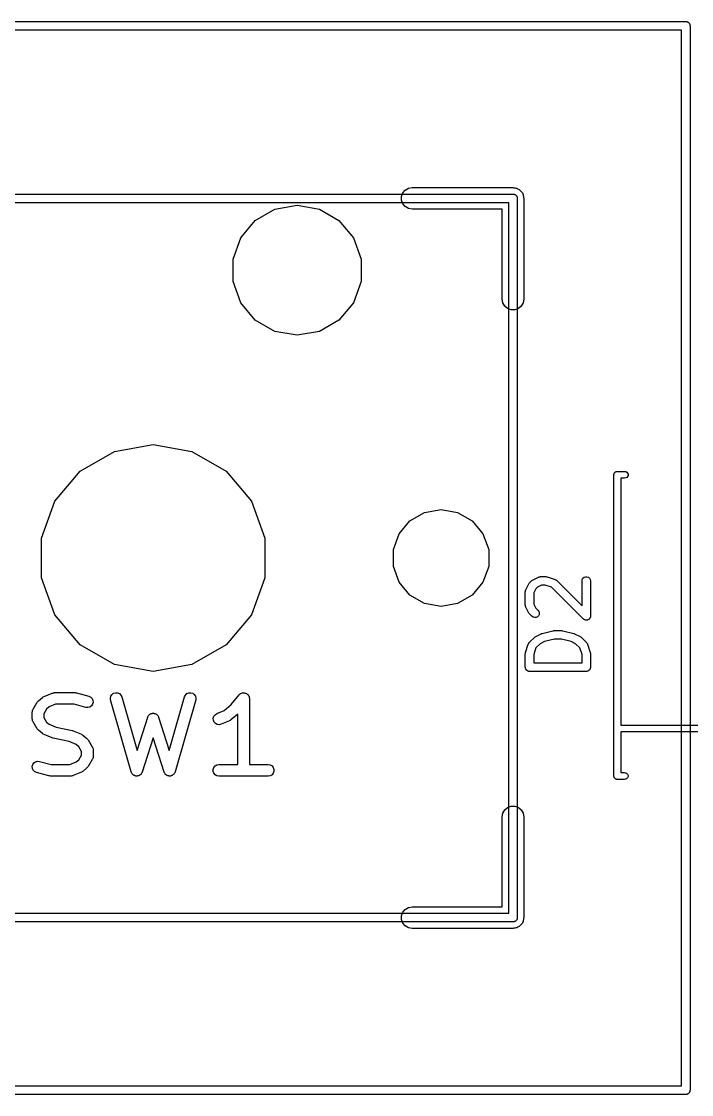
# Model space of a CAD drawing. Header units: millimetres. Extents: x 50 to 169, y 50 to 167.
# Drawn here: x 79.79 to 91.61, y 127.3 to 146.25 of the extents above; entities that cross this region are included whole.
import ezdxf

# ---------------------------------------------------------------- set-up
doc = ezdxf.new("R2010")
doc.units = ezdxf.units.MM
doc.layers.add('BLACK', color=7, linetype='Continuous')

# ---------------------------------------------------------------- blocks, each defined once
blk = doc.blocks.new('hhskb2-Cmts.User')
at = {"layer": 'BLACK'}
for p, q in [((62.65, -43.5738), (75.35, -43.5738)), ((75.35, -43.5738), (75.3566, -43.575)), ((75.3566, -43.575), (75.3632, -43.575)), ((75.3632, -43.575), (75.3695, -43.5772)), ((75.3695, -43.5772), (75.3761, -43.5784)), ((75.3761, -43.5784), (75.3818, -43.5817)), ((75.2738, -43.7262), (62.7262, -43.7262)), ((75.2738, -56.2738), (75.2738, -43.7262)), ((75.3818, -43.5817), (75.3881, -43.584)), ((75.3881, -43.584), (75.3932, -43.5883)), ((75.3932, -43.5883), (75.399, -43.5916)), ((75.399, -43.5916), (75.4033, -43.5967)), ((75.4033, -43.5967), (75.4084, -43.601)), ((75.4084, -43.601), (75.4117, -43.6068)), ((75.4117, -43.6068), (75.416, -43.6119)), ((75.416, -43.6119), (75.4183, -43.6182)), ((75.4183, -43.6182), (75.4216, -43.6239)), ((75.4216, -43.6239), (75.4228, -43.6305)), ((75.4228, -43.6305), (75.425, -43.6368)), ((75.425, -43.6368), (75.425, -43.6434)), ((75.425, -43.6434), (75.4262, -43.65)), ((75.4262, -43.65), (75.4262, -56.35)), ((62.7262, -56.2738), (75.2738, -56.2738)), ((75.35, -56.4262), (62.65, -56.4262)), ((75.3566, -56.425), (75.35, -56.4262)), ((75.3632, -56.425), (75.3566, -56.425)), ((75.3695, -56.4228), (75.3632, -56.425)), ((75.3761, -56.4216), (75.3695, -56.4228)), ((75.3818, -56.4183), (75.3761, -56.4216)), ((75.3881, -56.416), (75.3818, -56.4183)), ((75.3932, -56.4117), (75.3881, -56.416)), ((75.399, -56.4084), (75.3932, -56.4117)), ((75.4033, -56.4033), (75.399, -56.4084)), ((75.4084, -56.399), (75.4033, -56.4033)), ((75.4117, -56.3932), (75.4084, -56.399)), ((75.416, -56.3881), (75.4117, -56.3932)), ((75.4183, -56.3818), (75.416, -56.3881)), ((75.4216, -56.3761), (75.4183, -56.3818)), ((75.4228, -56.3695), (75.4216, -56.3761)), ((75.425, -56.3632), (75.4228, -56.3695)), ((75.4262, -56.35), (75.425, -56.3566)), ((75.425, -56.3566), (75.425, -56.3632))]:
    blk.add_line(p, q, dxfattribs=at)
blk = doc.blocks.new('hhskb2-Dwgs.User')
at = {"layer": 'BLACK'}
for p, q in [((59.602, -40.5258), (78.398, -40.5258)), ((78.398, -40.5258), (78.4046, -40.527)), ((78.4046, -40.527), (78.4112, -40.527)), ((78.4112, -40.527), (78.4175, -40.5292)), ((78.4175, -40.5292), (78.4241, -40.5304)), ((78.4241, -40.5304), (78.4298, -40.5337)), ((78.4298, -40.5337), (78.4361, -40.536)), ((78.4361, -40.536), (78.4412, -40.5403)), ((78.4412, -40.5403), (78.447, -40.5436)), ((78.447, -40.5436), (78.4513, -40.5487)), ((78.4513, -40.5487), (78.4564, -40.553)), ((78.3218, -40.6782), (59.6782, -40.6782)), ((78.3218, -59.3218), (78.3218, -40.6782)), ((78.4564, -40.553), (78.4597, -40.5588)), ((78.4597, -40.5588), (78.464, -40.5639)), ((78.464, -40.5639), (78.4663, -40.5702)), ((78.4663, -40.5702), (78.4696, -40.5759)), ((78.4696, -40.5759), (78.4708, -40.5825)), ((78.4708, -40.5825), (78.473, -40.5888)), ((78.473, -40.5888), (78.473, -40.5954)), ((78.473, -40.5954), (78.4742, -40.602)), ((78.4742, -40.602), (78.4742, -59.398)), ((78.398, -59.4742), (59.602, -59.4742)), ((59.6782, -59.3218), (78.3218, -59.3218)), ((78.4046, -59.473), (78.398, -59.4742)), ((78.4112, -59.473), (78.4046, -59.473)), ((78.4175, -59.4708), (78.4112, -59.473)), ((78.4241, -59.4696), (78.4175, -59.4708)), ((78.4298, -59.4663), (78.4241, -59.4696)), ((78.4361, -59.464), (78.4298, -59.4663)), ((78.4412, -59.4597), (78.4361, -59.464)), ((78.447, -59.4564), (78.4412, -59.4597)), ((78.4513, -59.4513), (78.447, -59.4564)), ((78.4564, -59.447), (78.4513, -59.4513)), ((78.4597, -59.4412), (78.4564, -59.447)), ((78.464, -59.4361), (78.4597, -59.4412)), ((78.4663, -59.4298), (78.464, -59.4361)), ((78.4696, -59.4241), (78.4663, -59.4298)), ((78.4708, -59.4175), (78.4696, -59.4241)), ((78.473, -59.4112), (78.4708, -59.4175)), ((78.4742, -59.398), (78.473, -59.4046)), ((78.473, -59.4046), (78.473, -59.4112))]:
    blk.add_line(p, q, dxfattribs=at)
blk = doc.blocks.new('hhskb2-F.SilkS')
at = {"layer": 'BLACK'}
for p, q in [((73.3844, -43.6169), (73.407, -43.5547)), ((73.407, -43.5547), (73.4495, -43.5041)), ((73.4495, -43.5041), (73.5068, -43.471)), ((73.5068, -43.471), (73.572, -43.4595)), ((73.572, -43.4595), (75.35, -43.4595)), ((75.35, -43.4595), (75.3664, -43.4624)), ((75.3664, -43.4624), (75.3831, -43.4624)), ((75.3831, -43.4624), (75.3987, -43.4681)), ((75.3987, -43.4681), (75.4152, -43.471)), ((75.4152, -43.471), (75.4296, -43.4793)), ((75.4296, -43.4793), (75.4453, -43.485)), ((75.4453, -43.485), (75.458, -43.4957)), ((75.458, -43.4957), (75.4725, -43.5041)), ((75.4725, -43.5041), (75.4832, -43.5168)), ((75.4832, -43.5168), (75.4959, -43.5275)), ((75.4959, -43.5275), (75.5043, -43.542)), ((75.5043, -43.542), (75.515, -43.5547)), ((75.515, -43.5547), (75.5207, -43.5704)), ((75.5207, -43.5704), (75.529, -43.5848)), ((73.3844, -43.6831), (73.3844, -43.6169)), ((73.407, -43.7452), (73.3844, -43.6831)), ((73.4495, -43.7959), (73.407, -43.7452)), ((75.529, -43.5848), (75.5319, -43.6013)), ((75.5319, -43.6013), (75.5376, -43.6169)), ((75.5376, -43.6169), (75.5376, -43.6336)), ((75.5376, -43.6336), (75.5405, -43.65)), ((75.5405, -43.65), (75.5405, -45.428)), ((70.8025, -44.0411), (71.1476, -43.8418)), ((71.1476, -43.8418), (71.54, -43.7726)), ((71.54, -43.7726), (71.9324, -43.8418)), ((71.9324, -43.8418), (72.2775, -44.0411)), ((73.5068, -43.829), (73.4495, -43.7959)), ((73.572, -43.8405), (73.5068, -43.829)), ((75.1595, -43.8405), (73.572, -43.8405)), ((75.1595, -45.428), (75.1595, -43.8405)), ((70.5464, -44.3463), (70.8025, -44.0411)), ((72.2775, -44.0411), (72.5336, -44.3463)), ((70.4101, -44.7208), (70.5464, -44.3463)), ((72.5336, -44.3463), (72.6699, -44.7208)), ((70.4101, -45.1192), (70.4101, -44.7208)), ((72.6699, -44.7208), (72.6699, -45.1192)), ((70.5464, -45.4937), (70.4101, -45.1192)), ((72.6699, -45.1192), (72.5336, -45.4937)), ((75.171, -45.4932), (75.1595, -45.428)), ((75.5405, -45.428), (75.529, -45.4932)), ((70.8025, -45.7989), (70.5464, -45.4937)), ((72.5336, -45.4937), (72.2775, -45.7989)), ((75.2041, -45.5505), (75.171, -45.4932)), ((75.2548, -45.593), (75.2041, -45.5505)), ((75.3169, -45.6156), (75.2548, -45.593)), ((75.3831, -45.6156), (75.3169, -45.6156)), ((75.4453, -45.593), (75.3831, -45.6156)), ((75.4959, -45.5505), (75.4453, -45.593)), ((75.529, -45.4932), (75.4959, -45.5505)), ((71.1476, -45.9982), (70.8025, -45.7989)), ((72.2775, -45.7989), (71.9324, -45.9982)), ((71.54, -46.0674), (71.1476, -45.9982)), ((71.9324, -45.9982), (71.54, -46.0674)), ((67.7134, -48.4667), (68.3154, -48.1192)), ((68.3154, -48.1192), (69, -47.9985)), ((69, -47.9985), (69.6846, -48.1192)), ((69.6846, -48.1192), (70.2865, -48.4667)), ((67.2666, -48.9992), (67.7134, -48.4667)), ((70.2865, -48.4667), (70.7334, -48.9992)), ((77.1336, -48.5095), (77.1362, -48.5049)), ((77.1362, -48.5049), (77.138, -48.5)), ((77.138, -48.5), (77.1414, -48.496)), ((77.1414, -48.496), (77.144, -48.4914)), ((77.144, -48.4914), (77.1481, -48.4881)), ((77.1481, -48.4881), (77.1514, -48.484)), ((77.1514, -48.484), (77.156, -48.4814)), ((77.156, -48.4814), (77.16, -48.478)), ((77.16, -48.478), (77.1649, -48.4762)), ((77.1649, -48.4762), (77.1695, -48.4736)), ((77.1695, -48.4736), (77.1747, -48.4727)), ((77.1747, -48.4727), (77.1796, -48.4709)), ((77.1796, -48.4709), (77.1848, -48.4709)), ((77.1848, -48.4709), (77.19, -48.47)), ((77.19, -48.47), (77.32, -48.47)), ((77.32, -48.47), (77.3405, -48.4736)), ((77.3405, -48.4736), (77.3586, -48.484)), ((77.3586, -48.484), (77.372, -48.5)), ((77.372, -48.5), (77.3791, -48.5196)), ((77.13, -48.53), (77.1309, -48.5248)), ((77.13, -53.85), (77.13, -48.53)), ((77.1309, -48.5196), (77.1327, -48.5147)), ((77.1309, -48.5248), (77.1309, -48.5196)), ((77.1327, -48.5147), (77.1336, -48.5095)), ((77.32, -48.59), (77.25, -48.59)), ((77.25, -48.59), (77.25, -52.95)), ((77.3405, -48.5864), (77.32, -48.59)), ((77.3586, -48.576), (77.3405, -48.5864)), ((77.372, -48.56), (77.3586, -48.576)), ((77.3791, -48.5404), (77.372, -48.56)), ((77.3791, -48.5196), (77.3791, -48.5404)), ((67.0289, -49.6524), (67.2666, -48.9992)), ((70.7334, -48.9992), (70.9711, -49.6524)), ((73.531, -49.3457), (73.7879, -49.1974)), ((73.7879, -49.1974), (74.08, -49.1458)), ((74.08, -49.1458), (74.3721, -49.1974)), ((74.3721, -49.1974), (74.629, -49.3457)), ((73.3403, -49.5729), (73.531, -49.3457)), ((74.629, -49.3457), (74.8197, -49.5729)), ((73.2388, -49.8517), (73.3403, -49.5729)), ((74.8197, -49.5729), (74.9212, -49.8517)), ((67.0289, -50.3476), (67.0289, -49.6524)), ((70.9711, -49.6524), (70.9711, -50.3476)), ((73.2388, -50.1483), (73.2388, -49.8517)), ((74.9212, -49.8517), (74.9212, -50.1483)), ((73.3403, -50.4271), (73.2388, -50.1483)), ((74.9212, -50.1483), (74.8197, -50.4271)), ((67.2666, -51.0008), (67.0289, -50.3476)), ((70.9711, -50.3476), (70.7334, -51.0008)), ((75.637, -50.4465), (75.6846, -50.3989)), ((75.6846, -50.3989), (75.6944, -50.392)), ((75.6944, -50.392), (75.7041, -50.3848)), ((75.7041, -50.3848), (75.7993, -50.3372)), ((75.7993, -50.3372), (75.8035, -50.336)), ((75.8035, -50.336), (75.8072, -50.3338)), ((75.8072, -50.3338), (75.8159, -50.3323)), ((75.8159, -50.3323), (75.8243, -50.3298)), ((75.8243, -50.3298), (75.8286, -50.33)), ((75.8286, -50.33), (75.8329, -50.3293)), ((75.8329, -50.3293), (75.9281, -50.3293)), ((75.9281, -50.3293), (75.9399, -50.3314)), ((75.9399, -50.3314), (75.9518, -50.3331)), ((75.9518, -50.3331), (76.0947, -50.3808)), ((76.0947, -50.3808), (76.0985, -50.3828)), ((76.0985, -50.3828), (76.1026, -50.3839)), ((76.1026, -50.3839), (76.1098, -50.389)), ((76.1098, -50.389), (76.1176, -50.3932)), ((76.1176, -50.3932), (76.1204, -50.3964)), ((76.1204, -50.3964), (76.124, -50.3989)), ((76.124, -50.3989), (76.5674, -50.8423)), ((76.5674, -50.4043), (76.5719, -50.3786)), ((76.5719, -50.3786), (76.5849, -50.3561)), ((76.5849, -50.3561), (76.6049, -50.3393)), ((76.6049, -50.3393), (76.6294, -50.3304)), ((76.6294, -50.3304), (76.6554, -50.3304)), ((76.6554, -50.3304), (76.6799, -50.3393)), ((76.6799, -50.3393), (76.6998, -50.3561)), ((76.6998, -50.3561), (76.7129, -50.3786)), ((76.7129, -50.3786), (76.7174, -50.4043)), ((73.531, -50.6543), (73.3403, -50.4271)), ((74.8197, -50.4271), (74.629, -50.6543)), ((75.5674, -50.5948), (75.5681, -50.5905)), ((75.5679, -50.5862), (75.5704, -50.5778)), ((75.5681, -50.5905), (75.5679, -50.5862)), ((75.5704, -50.5778), (75.5719, -50.5691)), ((75.5719, -50.5691), (75.5741, -50.5654)), ((75.5741, -50.5654), (75.5753, -50.5612)), ((75.5753, -50.5612), (75.6229, -50.466)), ((75.6229, -50.466), (75.6301, -50.4563)), ((75.6301, -50.4563), (75.637, -50.4465)), ((75.7516, -50.5439), (75.7174, -50.6125)), ((75.782, -50.5135), (75.7516, -50.5439)), ((75.8506, -50.4793), (75.782, -50.5135)), ((75.9159, -50.4793), (75.8506, -50.4793)), ((76.0304, -50.5175), (75.9159, -50.4793)), ((76.5893, -51.0764), (76.0304, -50.5175)), ((76.5674, -50.8423), (76.5674, -50.4043)), ((76.7174, -50.4043), (76.7174, -51.0233)), ((73.7879, -50.8026), (73.531, -50.6543)), ((74.629, -50.6543), (74.3721, -50.8026)), ((75.5674, -50.8329), (75.5674, -50.5948)), ((75.7174, -50.6125), (75.7174, -50.8152)), ((74.08, -50.8541), (73.7879, -50.8026)), ((74.3721, -50.8026), (74.08, -50.8541)), ((75.5681, -50.8371), (75.5674, -50.8329)), ((75.5679, -50.8414), (75.5681, -50.8371)), ((75.5704, -50.8499), (75.5679, -50.8414)), ((75.5719, -50.8585), (75.5704, -50.8499)), ((75.5741, -50.8623), (75.5719, -50.8585)), ((75.5753, -50.8664), (75.5741, -50.8623)), ((75.6229, -50.9616), (75.5753, -50.8664)), ((75.6301, -50.9713), (75.6229, -50.9616)), ((75.7174, -50.8152), (75.7516, -50.8837)), ((75.7516, -50.8837), (75.7907, -50.9227)), ((75.7907, -50.9227), (75.8056, -50.944)), ((75.8056, -50.944), (75.8123, -50.9692)), ((75.8123, -50.9692), (75.8101, -50.9951)), ((67.7134, -51.5332), (67.2666, -51.0008)), ((70.7334, -51.0008), (70.2865, -51.5332)), ((75.637, -50.9811), (75.6301, -50.9713)), ((75.6846, -51.0287), (75.637, -50.9811)), ((75.7059, -51.0437), (75.6846, -51.0287)), ((75.7311, -51.0504), (75.7059, -51.0437)), ((75.757, -51.0482), (75.7311, -51.0504)), ((75.7806, -51.0372), (75.757, -51.0482)), ((75.7991, -51.0187), (75.7806, -51.0372)), ((75.8101, -50.9951), (75.7991, -51.0187)), ((76.5974, -51.082), (76.5893, -51.0764)), ((76.6049, -51.0883), (76.5974, -51.082)), ((76.608, -51.0894), (76.6049, -51.0883)), ((76.6107, -51.0913), (76.608, -51.0894)), ((76.6202, -51.0938), (76.6107, -51.0913)), ((76.6294, -51.0972), (76.6202, -51.0938)), ((76.6327, -51.0972), (76.6294, -51.0972)), ((76.6358, -51.098), (76.6327, -51.0972)), ((76.6456, -51.0972), (76.6358, -51.098)), ((76.6554, -51.0972), (76.6456, -51.0972)), ((76.6585, -51.0961), (76.6554, -51.0972)), ((76.6618, -51.0958), (76.6585, -51.0961)), ((76.6707, -51.0916), (76.6618, -51.0958)), ((76.6799, -51.0883), (76.6707, -51.0916)), ((76.6824, -51.0862), (76.6799, -51.0883)), ((76.6854, -51.0848), (76.6824, -51.0862)), ((76.6923, -51.0778), (76.6854, -51.0848)), ((76.6998, -51.0715), (76.6923, -51.0778)), ((76.7015, -51.0687), (76.6998, -51.0715)), ((76.7038, -51.0664), (76.7015, -51.0687)), ((76.708, -51.0575), (76.7038, -51.0664)), ((76.7129, -51.049), (76.708, -51.0575)), ((76.7134, -51.0457), (76.7129, -51.049)), ((76.7148, -51.0427), (76.7134, -51.0457)), ((76.7157, -51.033), (76.7148, -51.0427)), ((76.7174, -51.0233), (76.7157, -51.033)), ((75.7517, -51.3848), (75.8469, -51.3372)), ((75.8469, -51.3372), (75.8548, -51.3349)), ((75.8548, -51.3349), (75.8623, -51.3315)), ((75.8623, -51.3315), (76.0528, -51.2839)), ((76.0528, -51.2839), (76.0619, -51.2833)), ((76.0619, -51.2833), (76.071, -51.2817)), ((76.071, -51.2817), (76.2138, -51.2817)), ((76.2138, -51.2817), (76.2228, -51.2833)), ((76.2228, -51.2833), (76.232, -51.2839)), ((76.232, -51.2839), (76.4225, -51.3315)), ((76.4225, -51.3315), (76.43, -51.3349)), ((76.43, -51.3349), (76.4378, -51.3372)), ((76.4378, -51.3372), (76.5331, -51.3848)), ((68.3154, -51.8808), (67.7134, -51.5332)), ((70.2865, -51.5332), (69.6846, -51.8808)), ((75.5712, -51.6663), (75.6188, -51.5234)), ((75.6188, -51.5234), (75.6209, -51.5196)), ((75.6209, -51.5196), (75.622, -51.5154)), ((75.622, -51.5154), (75.6271, -51.5082)), ((75.6271, -51.5082), (75.6313, -51.5005)), ((75.6313, -51.5005), (75.6345, -51.4977)), ((75.6345, -51.4977), (75.637, -51.4941)), ((75.637, -51.4941), (75.7322, -51.3989)), ((75.7322, -51.3989), (75.742, -51.392)), ((75.742, -51.392), (75.7517, -51.3848)), ((75.8297, -51.5135), (75.7556, -51.5877)), ((75.9067, -51.475), (75.8297, -51.5135)), ((76.0802, -51.4317), (75.9067, -51.475)), ((76.2046, -51.4317), (76.0802, -51.4317)), ((76.3781, -51.475), (76.2046, -51.4317)), ((76.4551, -51.5135), (76.3781, -51.475)), ((76.5292, -51.5877), (76.4551, -51.5135)), ((76.5331, -51.3848), (76.5427, -51.392)), ((76.5427, -51.392), (76.5526, -51.3989)), ((76.5526, -51.3989), (76.6478, -51.4941)), ((76.6478, -51.4941), (76.6503, -51.4977)), ((76.6503, -51.4977), (76.6535, -51.5005)), ((76.6535, -51.5005), (76.6577, -51.5082)), ((76.6577, -51.5082), (76.6627, -51.5154)), ((76.6627, -51.5154), (76.6639, -51.5196)), ((76.6639, -51.5196), (76.6659, -51.5234)), ((76.6659, -51.5234), (76.7135, -51.6663)), ((75.5674, -51.69), (75.5695, -51.6782)), ((75.5674, -51.9281), (75.5674, -51.69)), ((75.5695, -51.6782), (75.5712, -51.6663)), ((75.7556, -51.5877), (75.7174, -51.7022)), ((75.7174, -51.7022), (75.7174, -51.8531)), ((76.5674, -51.7022), (76.5292, -51.5877)), ((76.5674, -51.8531), (76.5674, -51.7022)), ((76.7135, -51.6663), (76.7153, -51.6782)), ((76.7153, -51.6782), (76.7174, -51.69)), ((76.7174, -51.69), (76.7174, -51.9281)), ((69, -52.0015), (68.3154, -51.8808)), ((69.6846, -51.8808), (69, -52.0015)), ((75.7174, -51.8531), (76.5674, -51.8531)), ((75.5685, -51.9346), (75.5674, -51.9281)), ((75.5685, -51.9411), (75.5685, -51.9346)), ((75.5708, -51.9473), (75.5685, -51.9411)), ((75.5719, -51.9537), (75.5708, -51.9473)), ((75.5752, -51.9594), (75.5719, -51.9537)), ((75.5774, -51.9656), (75.5752, -51.9594)), ((75.5816, -51.9706), (75.5774, -51.9656)), ((75.5849, -51.9763), (75.5816, -51.9706)), ((75.59, -51.9805), (75.5849, -51.9763)), ((75.5942, -51.9855), (75.59, -51.9805)), ((75.5999, -51.9888), (75.5942, -51.9855)), ((75.6049, -51.993), (75.5999, -51.9888)), ((75.611, -51.9953), (75.6049, -51.993)), ((75.6167, -51.9986), (75.611, -51.9953)), ((75.6232, -51.9997), (75.6167, -51.9986)), ((75.6294, -52.002), (75.6232, -51.9997)), ((75.6359, -52.002), (75.6294, -52.002)), ((75.6424, -52.0031), (75.6359, -52.002)), ((76.6424, -52.0031), (75.6424, -52.0031)), ((76.6488, -52.002), (76.6424, -52.0031)), ((76.6554, -52.002), (76.6488, -52.002)), ((76.6616, -51.9997), (76.6554, -52.002)), ((76.668, -51.9986), (76.6616, -51.9997)), ((76.6737, -51.9953), (76.668, -51.9986)), ((76.6799, -51.993), (76.6737, -51.9953)), ((76.6849, -51.9888), (76.6799, -51.993)), ((76.6906, -51.9855), (76.6849, -51.9888)), ((76.6948, -51.9805), (76.6906, -51.9855)), ((76.6998, -51.9763), (76.6948, -51.9805)), ((76.7031, -51.9706), (76.6998, -51.9763)), ((76.7073, -51.9656), (76.7031, -51.9706)), ((76.7096, -51.9594), (76.7073, -51.9656)), ((76.7129, -51.9537), (76.7096, -51.9594)), ((76.714, -51.9473), (76.7129, -51.9537)), ((76.7162, -51.9411), (76.714, -51.9473)), ((76.7174, -51.9281), (76.7162, -51.9346)), ((76.7162, -51.9346), (76.7162, -51.9411)), ((66.9755, -52.5224), (67.0481, -52.4619)), ((67.0481, -52.4619), (67.0613, -52.4544)), ((67.0613, -52.4544), (67.0741, -52.4462)), ((67.0741, -52.4462), (67.2192, -52.3857)), ((67.2192, -52.3857), (67.2215, -52.3852)), ((67.2215, -52.3852), (67.2235, -52.3841)), ((67.2235, -52.3841), (67.2387, -52.3814)), ((67.2387, -52.3814), (67.2536, -52.378)), ((67.2536, -52.378), (67.256, -52.3783)), ((67.256, -52.3783), (67.2583, -52.3779)), ((67.2583, -52.3779), (67.6211, -52.3779)), ((67.6211, -52.3779), (67.6347, -52.3803)), ((67.6347, -52.3803), (67.6483, -52.3816)), ((67.6483, -52.3816), (67.866, -52.4421)), ((67.866, -52.4421), (67.8979, -52.4573)), ((67.8979, -52.4573), (67.9226, -52.4825)), ((67.9226, -52.4825), (67.9372, -52.5146)), ((68.2455, -52.4723), (68.2541, -52.4381)), ((68.2492, -52.5074), (68.2455, -52.4723)), ((68.2541, -52.4381), (68.2738, -52.4089)), ((68.2738, -52.4089), (68.3024, -52.3882)), ((68.3024, -52.3882), (68.3363, -52.3785)), ((68.3363, -52.3785), (68.3715, -52.381)), ((68.3715, -52.381), (68.4038, -52.3953)), ((68.4038, -52.3953), (68.4291, -52.4199)), ((68.4291, -52.4199), (68.4445, -52.4516)), ((68.4445, -52.4516), (68.7152, -53.399)), ((69.2848, -53.399), (69.5555, -52.4516)), ((69.5555, -52.4516), (69.5709, -52.4199)), ((69.5709, -52.4199), (69.5962, -52.3953)), ((69.5962, -52.3953), (69.6285, -52.381)), ((69.6285, -52.381), (69.6637, -52.3785)), ((69.6637, -52.3785), (69.6976, -52.3882)), ((69.6976, -52.3882), (69.7262, -52.4089)), ((69.7262, -52.4089), (69.7459, -52.4381)), ((69.7459, -52.4381), (69.7545, -52.4723)), ((69.7545, -52.4723), (69.7508, -52.5074)), ((70.3785, -52.5895), (70.5172, -52.4161)), ((70.5172, -52.4161), (70.5181, -52.4153)), ((70.5181, -52.4153), (70.5187, -52.4142)), ((70.5187, -52.4142), (70.5313, -52.4036)), ((70.5313, -52.4036), (70.5437, -52.3927)), ((70.5437, -52.3927), (70.5448, -52.3923)), ((70.5448, -52.3923), (70.5458, -52.3915)), ((70.5458, -52.3915), (70.5612, -52.3859)), ((70.5612, -52.3859), (70.5766, -52.3799)), ((70.5766, -52.3799), (70.5778, -52.3799)), ((70.5778, -52.3799), (70.5789, -52.3795)), ((70.5789, -52.3795), (70.5954, -52.3795)), ((70.5954, -52.3795), (70.6119, -52.3791)), ((70.6119, -52.3791), (70.613, -52.3795)), ((70.613, -52.3795), (70.6142, -52.3795)), ((70.6142, -52.3795), (70.6297, -52.3851)), ((70.6297, -52.3851), (70.6453, -52.3904)), ((70.6453, -52.3904), (70.6462, -52.3911)), ((70.6462, -52.3911), (70.6474, -52.3915)), ((70.6474, -52.3915), (70.66, -52.4021)), ((70.66, -52.4021), (70.6729, -52.4124)), ((70.6729, -52.4124), (70.6735, -52.4134)), ((70.6735, -52.4134), (70.6744, -52.4142)), ((70.6744, -52.4142), (70.6826, -52.4285)), ((70.6826, -52.4285), (70.6912, -52.4426)), ((70.6912, -52.4426), (70.6914, -52.4437)), ((70.6914, -52.4437), (70.692, -52.4448)), ((70.692, -52.4448), (70.6949, -52.461)), ((70.6949, -52.461), (70.6981, -52.4771)), ((70.6981, -52.4771), (70.698, -52.4783)), ((70.698, -52.4783), (70.6982, -52.4795)), ((70.6982, -52.4795), (70.6982, -53.6479)), ((66.8774, -52.6782), (66.8809, -52.6692)), ((66.8809, -52.6692), (66.9535, -52.5482)), ((66.9535, -52.5482), (66.9646, -52.5354)), ((66.9646, -52.5354), (66.9755, -52.5224)), ((67.1188, -52.6675), (67.0696, -52.7496)), ((67.1664, -52.6279), (67.1188, -52.6675)), ((67.2786, -52.5811), (67.1664, -52.6279)), ((67.6073, -52.5811), (67.2786, -52.5811)), ((67.8117, -52.6379), (67.6073, -52.5811)), ((67.8468, -52.6413), (67.8117, -52.6379)), ((67.8809, -52.6325), (67.8468, -52.6413)), ((67.91, -52.6125), (67.8809, -52.6325)), ((67.9305, -52.5838), (67.91, -52.6125)), ((67.94, -52.5498), (67.9305, -52.5838)), ((67.9372, -52.5146), (67.94, -52.5498)), ((68.612, -53.7774), (68.2492, -52.5074)), ((69.7508, -52.5074), (69.388, -53.7774)), ((70.253, -52.694), (70.3785, -52.5895)), ((66.8664, -52.7214), (66.8681, -52.7118)), ((66.8664, -52.8424), (66.8664, -52.7214)), ((66.8681, -52.852), (66.8664, -52.8424)), ((66.8681, -52.7118), (66.8683, -52.7021)), ((66.8683, -52.8617), (66.8681, -52.852)), ((66.8683, -52.7021), (66.8711, -52.6946)), ((66.8711, -52.8692), (66.8683, -52.8617)), ((66.8711, -52.6946), (66.8725, -52.6867)), ((66.8725, -52.6867), (66.8774, -52.6782)), ((67.0696, -52.7496), (67.0696, -52.8142)), ((67.0696, -52.8142), (67.1188, -52.8963)), ((68.7152, -53.399), (68.9032, -52.8114)), ((68.9032, -52.8114), (68.9051, -52.8078)), ((68.9051, -52.8078), (68.906, -52.8039)), ((68.906, -52.8039), (68.9133, -52.7923)), ((68.9133, -52.7923), (68.9197, -52.7802)), ((68.9197, -52.7802), (68.9226, -52.7775)), ((68.9226, -52.7775), (68.9248, -52.7741)), ((68.9248, -52.7741), (68.9356, -52.7657)), ((68.9356, -52.7657), (68.9458, -52.7565)), ((68.9458, -52.7565), (68.9495, -52.7549)), ((68.9495, -52.7549), (68.9527, -52.7525)), ((68.9527, -52.7525), (68.9658, -52.7483)), ((68.9658, -52.7483), (68.9784, -52.7431)), ((68.9784, -52.7431), (68.9825, -52.7429)), ((68.9825, -52.7429), (68.9863, -52.7417)), ((68.9863, -52.7417), (69, -52.7422)), ((69, -52.7422), (69.0137, -52.7417)), ((69.0137, -52.7417), (69.0175, -52.7429)), ((69.0175, -52.7429), (69.0216, -52.7431)), ((69.0216, -52.7431), (69.0343, -52.7483)), ((69.0343, -52.7483), (69.0473, -52.7525)), ((69.0473, -52.7525), (69.0505, -52.7549)), ((69.0505, -52.7549), (69.0542, -52.7565)), ((69.0542, -52.7565), (69.0644, -52.7657)), ((69.0644, -52.7657), (69.0752, -52.7741)), ((69.0752, -52.7741), (69.0774, -52.7775)), ((69.0774, -52.7775), (69.0803, -52.7802)), ((69.0803, -52.7802), (69.0867, -52.7923)), ((69.0867, -52.7923), (69.094, -52.8039)), ((69.094, -52.8039), (69.0949, -52.8078)), ((69.0949, -52.8078), (69.0968, -52.8114)), ((69.0968, -52.8114), (69.2848, -53.399)), ((70.0604, -52.8293), (70.0709, -52.7957)), ((70.062, -52.8646), (70.0604, -52.8293)), ((70.0756, -52.8971), (70.062, -52.8646)), ((70.0709, -52.7957), (70.0923, -52.7676)), ((70.0923, -52.7676), (70.1221, -52.7486)), ((70.1221, -52.7486), (70.253, -52.694)), ((70.3713, -52.86), (70.3582, -52.8675)), ((70.495, -52.7569), (70.3713, -52.86)), ((70.495, -53.6479), (70.495, -52.7569)), ((66.8725, -52.8771), (66.8711, -52.8692)), ((66.8774, -52.8856), (66.8725, -52.8771)), ((66.8809, -52.8947), (66.8774, -52.8856)), ((66.9535, -53.0156), (66.8809, -52.8947)), ((66.9646, -53.0284), (66.9535, -53.0156)), ((66.9755, -53.0414), (66.9646, -53.0284)), ((67.0481, -53.1019), (66.9755, -53.0414)), ((67.1188, -52.8963), (67.1664, -52.9359)), ((67.1664, -52.9359), (67.2885, -52.9868)), ((67.2885, -52.9868), (67.5693, -53.0453)), ((67.5693, -53.0453), (67.5782, -53.0489)), ((67.5782, -53.0489), (67.5876, -53.051)), ((67.5876, -53.051), (67.7328, -53.1115)), ((70.0995, -52.9231), (70.0756, -52.8971)), ((70.1308, -52.9393), (70.0995, -52.9231)), ((70.1658, -52.9439), (70.1308, -52.9393)), ((70.2002, -52.9362), (70.1658, -52.9439)), ((70.3454, -52.8757), (70.2002, -52.9362)), ((70.3582, -52.8675), (70.3454, -52.8757)), ((77.25, -52.95), (79.95, -52.95)), ((67.0613, -53.1094), (67.0481, -53.1019)), ((67.0741, -53.1176), (67.0613, -53.1094)), ((67.2192, -53.1781), (67.0741, -53.1176)), ((67.2286, -53.1802), (67.2192, -53.1781)), ((67.2376, -53.1837), (67.2286, -53.1802)), ((67.5184, -53.2423), (67.2376, -53.1837)), ((67.6405, -53.2931), (67.5184, -53.2423)), ((67.7328, -53.1115), (67.7456, -53.1196)), ((67.7456, -53.1196), (67.7588, -53.1272)), ((67.7588, -53.1272), (67.8313, -53.1877)), ((67.8313, -53.1877), (67.8423, -53.2006)), ((67.8423, -53.2006), (67.8534, -53.2134)), ((67.8534, -53.2134), (67.926, -53.3344)), ((69, -53.1757), (68.8065, -53.7805)), ((69.1935, -53.7805), (69, -53.1757)), ((79.95, -53.07), (77.25, -53.07)), ((77.25, -53.07), (77.25, -53.79)), ((67.688, -53.3327), (67.6405, -53.2931)), ((67.7373, -53.4148), (67.688, -53.3327)), ((67.7373, -53.4795), (67.7373, -53.4148)), ((67.926, -53.3344), (67.9295, -53.3435)), ((67.9295, -53.3435), (67.9343, -53.3519)), ((67.9343, -53.3519), (67.9357, -53.3598)), ((67.9357, -53.3598), (67.9386, -53.3673)), ((67.9386, -53.3673), (67.9388, -53.3771)), ((67.9388, -53.3771), (67.9405, -53.3867)), ((67.9405, -53.3867), (67.9405, -53.5076)), ((66.8763, -53.6453), (66.8968, -53.6166)), ((66.8968, -53.6166), (66.9259, -53.5966)), ((66.9259, -53.5966), (66.9601, -53.5878)), ((66.9601, -53.5878), (66.9952, -53.5912)), ((66.9952, -53.5912), (67.1996, -53.6479)), ((67.5282, -53.6479), (67.6405, -53.6012)), ((67.6405, -53.6012), (67.688, -53.5615)), ((67.688, -53.5615), (67.7373, -53.4795)), ((67.926, -53.5599), (67.8534, -53.6808)), ((67.9295, -53.5508), (67.926, -53.5599)), ((67.9343, -53.5424), (67.9295, -53.5508)), ((67.9357, -53.5344), (67.9343, -53.5424)), ((67.9386, -53.5269), (67.9357, -53.5344)), ((67.9388, -53.5172), (67.9386, -53.5269)), ((67.9405, -53.5076), (67.9388, -53.5172)), ((66.8669, -53.6793), (66.8763, -53.6453)), ((66.8696, -53.7144), (66.8669, -53.6793)), ((66.8842, -53.7466), (66.8696, -53.7144)), ((66.909, -53.7717), (66.8842, -53.7466)), ((66.9408, -53.7869), (66.909, -53.7717)), ((67.1585, -53.8474), (66.9408, -53.7869)), ((67.1996, -53.6479), (67.5282, -53.6479)), ((67.7328, -53.7828), (67.5876, -53.8433)), ((67.7456, -53.7746), (67.7328, -53.7828)), ((67.7588, -53.7671), (67.7456, -53.7746)), ((67.8313, -53.7066), (67.7588, -53.7671)), ((67.8423, -53.6937), (67.8313, -53.7066)), ((67.8534, -53.6808), (67.8423, -53.6937)), ((68.6145, -53.7825), (68.612, -53.7774)), ((68.6157, -53.788), (68.6145, -53.7825)), ((68.6222, -53.7983), (68.6157, -53.788)), ((68.6275, -53.8092), (68.6222, -53.7983)), ((68.6315, -53.8131), (68.6275, -53.8092)), ((68.6345, -53.8178), (68.6315, -53.8131)), ((68.7901, -53.8117), (68.7859, -53.8155)), ((68.7957, -53.801), (68.7901, -53.8117)), ((68.8025, -53.7909), (68.7957, -53.801)), ((68.8039, -53.7855), (68.8025, -53.7909)), ((68.8065, -53.7805), (68.8039, -53.7855)), ((69.1961, -53.7855), (69.1935, -53.7805)), ((69.1975, -53.7909), (69.1961, -53.7855)), ((69.2043, -53.801), (69.1975, -53.7909)), ((69.2099, -53.8117), (69.2043, -53.801)), ((69.2141, -53.8155), (69.2099, -53.8117)), ((69.3685, -53.8131), (69.3655, -53.8178)), ((69.3725, -53.8092), (69.3685, -53.8131)), ((69.3778, -53.7983), (69.3725, -53.8092)), ((69.3843, -53.788), (69.3778, -53.7983)), ((69.3855, -53.7825), (69.3843, -53.788)), ((69.388, -53.7774), (69.3855, -53.7825)), ((70.0611, -53.7319), (70.0732, -53.6987)), ((70.0611, -53.7672), (70.0611, -53.7319)), ((70.0732, -53.8003), (70.0611, -53.7672)), ((70.0732, -53.6987), (70.0958, -53.6717)), ((70.0958, -53.8274), (70.0732, -53.8003)), ((70.0958, -53.6717), (70.1264, -53.6541)), ((70.1264, -53.6541), (70.1611, -53.6479)), ((70.1611, -53.6479), (70.495, -53.6479)), ((70.6982, -53.6479), (71.032, -53.6479)), ((71.032, -53.6479), (71.0667, -53.6541)), ((71.0667, -53.6541), (71.0973, -53.6717)), ((71.0973, -53.6717), (71.12, -53.6987)), ((71.12, -53.8003), (71.0973, -53.8274)), ((71.12, -53.6987), (71.1321, -53.7319)), ((71.1321, -53.7672), (71.12, -53.8003)), ((71.1321, -53.7319), (71.1321, -53.7672)), ((77.25, -53.79), (77.32, -53.79)), ((77.32, -53.79), (77.3405, -53.7936)), ((77.3405, -53.7936), (77.3586, -53.804)), ((77.3586, -53.804), (77.372, -53.82)), ((67.1722, -53.8487), (67.1585, -53.8474)), ((67.1857, -53.8511), (67.1722, -53.8487)), ((67.5486, -53.8511), (67.1857, -53.8511)), ((67.5509, -53.8507), (67.5486, -53.8511)), ((67.5532, -53.851), (67.5509, -53.8507)), ((67.5682, -53.8477), (67.5532, -53.851)), ((67.5833, -53.845), (67.5682, -53.8477)), ((67.5854, -53.8438), (67.5833, -53.845)), ((67.5876, -53.8433), (67.5854, -53.8438)), ((68.6441, -53.8253), (68.6345, -53.8178)), ((68.6528, -53.8337), (68.6441, -53.8253)), ((68.658, -53.836), (68.6528, -53.8337)), ((68.6624, -53.8394), (68.658, -53.836)), ((68.674, -53.8431), (68.6624, -53.8394)), ((68.685, -53.8481), (68.674, -53.8431)), ((68.6907, -53.8485), (68.685, -53.8481)), ((68.696, -53.8502), (68.6907, -53.8485)), ((68.7081, -53.8497), (68.696, -53.8502)), ((68.7202, -53.8506), (68.7081, -53.8497)), ((68.7256, -53.849), (68.7202, -53.8506)), ((68.7313, -53.8488), (68.7256, -53.849)), ((68.7425, -53.8442), (68.7313, -53.8488)), ((68.7542, -53.8409), (68.7425, -53.8442)), ((68.7587, -53.8376), (68.7542, -53.8409)), ((68.7639, -53.8354), (68.7587, -53.8376)), ((68.7729, -53.8273), (68.7639, -53.8354)), ((68.7827, -53.8202), (68.7729, -53.8273)), ((68.7859, -53.8155), (68.7827, -53.8202)), ((69.2173, -53.8202), (69.2141, -53.8155)), ((69.2271, -53.8273), (69.2173, -53.8202)), ((69.2361, -53.8354), (69.2271, -53.8273)), ((69.2413, -53.8376), (69.2361, -53.8354)), ((69.2458, -53.8409), (69.2413, -53.8376)), ((69.2575, -53.8442), (69.2458, -53.8409)), ((69.2687, -53.8488), (69.2575, -53.8442)), ((69.2743, -53.849), (69.2687, -53.8488)), ((69.2798, -53.8506), (69.2743, -53.849)), ((69.2919, -53.8497), (69.2798, -53.8506)), ((69.304, -53.8502), (69.2919, -53.8497)), ((69.3093, -53.8485), (69.304, -53.8502)), ((69.315, -53.8481), (69.3093, -53.8485)), ((69.326, -53.8431), (69.315, -53.8481)), ((69.3376, -53.8394), (69.326, -53.8431)), ((69.342, -53.836), (69.3376, -53.8394)), ((69.3472, -53.8337), (69.342, -53.836)), ((69.3559, -53.8253), (69.3472, -53.8337)), ((69.3655, -53.8178), (69.3559, -53.8253)), ((70.1264, -53.845), (70.0958, -53.8274)), ((70.1611, -53.8511), (70.1264, -53.845)), ((71.032, -53.8511), (70.1611, -53.8511)), ((71.0667, -53.845), (71.032, -53.8511)), ((71.0973, -53.8274), (71.0667, -53.845)), ((77.1309, -53.8552), (77.13, -53.85)), ((77.1309, -53.8604), (77.1309, -53.8552)), ((77.1327, -53.8653), (77.1309, -53.8604)), ((77.1336, -53.8705), (77.1327, -53.8653)), ((77.1362, -53.8751), (77.1336, -53.8705)), ((77.138, -53.88), (77.1362, -53.8751)), ((77.1414, -53.884), (77.138, -53.88)), ((77.144, -53.8886), (77.1414, -53.884)), ((77.1481, -53.8919), (77.144, -53.8886)), ((77.1514, -53.896), (77.1481, -53.8919)), ((77.156, -53.8986), (77.1514, -53.896)), ((77.16, -53.902), (77.156, -53.8986)), ((77.1649, -53.9038), (77.16, -53.902)), ((77.1695, -53.9064), (77.1649, -53.9038)), ((77.1747, -53.9073), (77.1695, -53.9064)), ((77.1796, -53.9091), (77.1747, -53.9073)), ((77.1848, -53.9091), (77.1796, -53.9091)), ((77.19, -53.91), (77.1848, -53.9091)), ((77.32, -53.91), (77.19, -53.91)), ((77.3405, -53.9064), (77.32, -53.91)), ((77.3586, -53.896), (77.3405, -53.9064)), ((77.372, -53.88), (77.3586, -53.896)), ((77.372, -53.82), (77.3791, -53.8396)), ((77.3791, -53.8604), (77.372, -53.88)), ((77.3791, -53.8396), (77.3791, -53.8604)), ((75.1595, -54.572), (75.171, -54.5068)), ((75.171, -54.5068), (75.2041, -54.4495)), ((75.2041, -54.4495), (75.2548, -54.407)), ((75.2548, -54.407), (75.3169, -54.3844)), ((75.3169, -54.3844), (75.3831, -54.3844)), ((75.3831, -54.3844), (75.4453, -54.407)), ((75.4453, -54.407), (75.4959, -54.4495)), ((75.4959, -54.4495), (75.529, -54.5068)), ((75.529, -54.5068), (75.5405, -54.572)), ((75.1595, -56.1595), (75.1595, -54.572)), ((75.5405, -54.572), (75.5405, -56.35)), ((73.3844, -56.3169), (73.407, -56.2547)), ((73.407, -56.2547), (73.4495, -56.2041)), ((73.4495, -56.2041), (73.5068, -56.171)), ((73.5068, -56.171), (73.572, -56.1595)), ((73.572, -56.1595), (75.1595, -56.1595)), ((73.3844, -56.3831), (73.3844, -56.3169)), ((73.407, -56.4452), (73.3844, -56.3831)), ((73.4495, -56.4959), (73.407, -56.4452)), ((75.5043, -56.458), (75.4959, -56.4725)), ((75.515, -56.4452), (75.5043, -56.458)), ((75.5207, -56.4296), (75.515, -56.4452)), ((75.529, -56.4152), (75.5207, -56.4296)), ((75.5319, -56.3987), (75.529, -56.4152)), ((75.5376, -56.3831), (75.5319, -56.3987)), ((75.5405, -56.35), (75.5376, -56.3664)), ((75.5376, -56.3664), (75.5376, -56.3831)), ((73.5068, -56.529), (73.4495, -56.4959)), ((73.572, -56.5405), (73.5068, -56.529)), ((75.35, -56.5405), (73.572, -56.5405)), ((75.3664, -56.5376), (75.35, -56.5405)), ((75.3831, -56.5376), (75.3664, -56.5376)), ((75.3987, -56.5319), (75.3831, -56.5376)), ((75.4152, -56.529), (75.3987, -56.5319)), ((75.4296, -56.5207), (75.4152, -56.529)), ((75.4453, -56.515), (75.4296, -56.5207)), ((75.458, -56.5043), (75.4453, -56.515)), ((75.4725, -56.4959), (75.458, -56.5043)), ((75.4832, -56.4832), (75.4725, -56.4959)), ((75.4959, -56.4725), (75.4832, -56.4832))]:
    blk.add_line(p, q, dxfattribs=at)

msp = doc.modelspace()

# ---------------------------------------------------------------- block references
for name in ['hhskb2-F.SilkS', 'hhskb2-Dwgs.User', 'hhskb2-Cmts.User']:
    msp.add_blockref(name, (13.113, 186.774))

doc.saveas('drawing.dxf')
